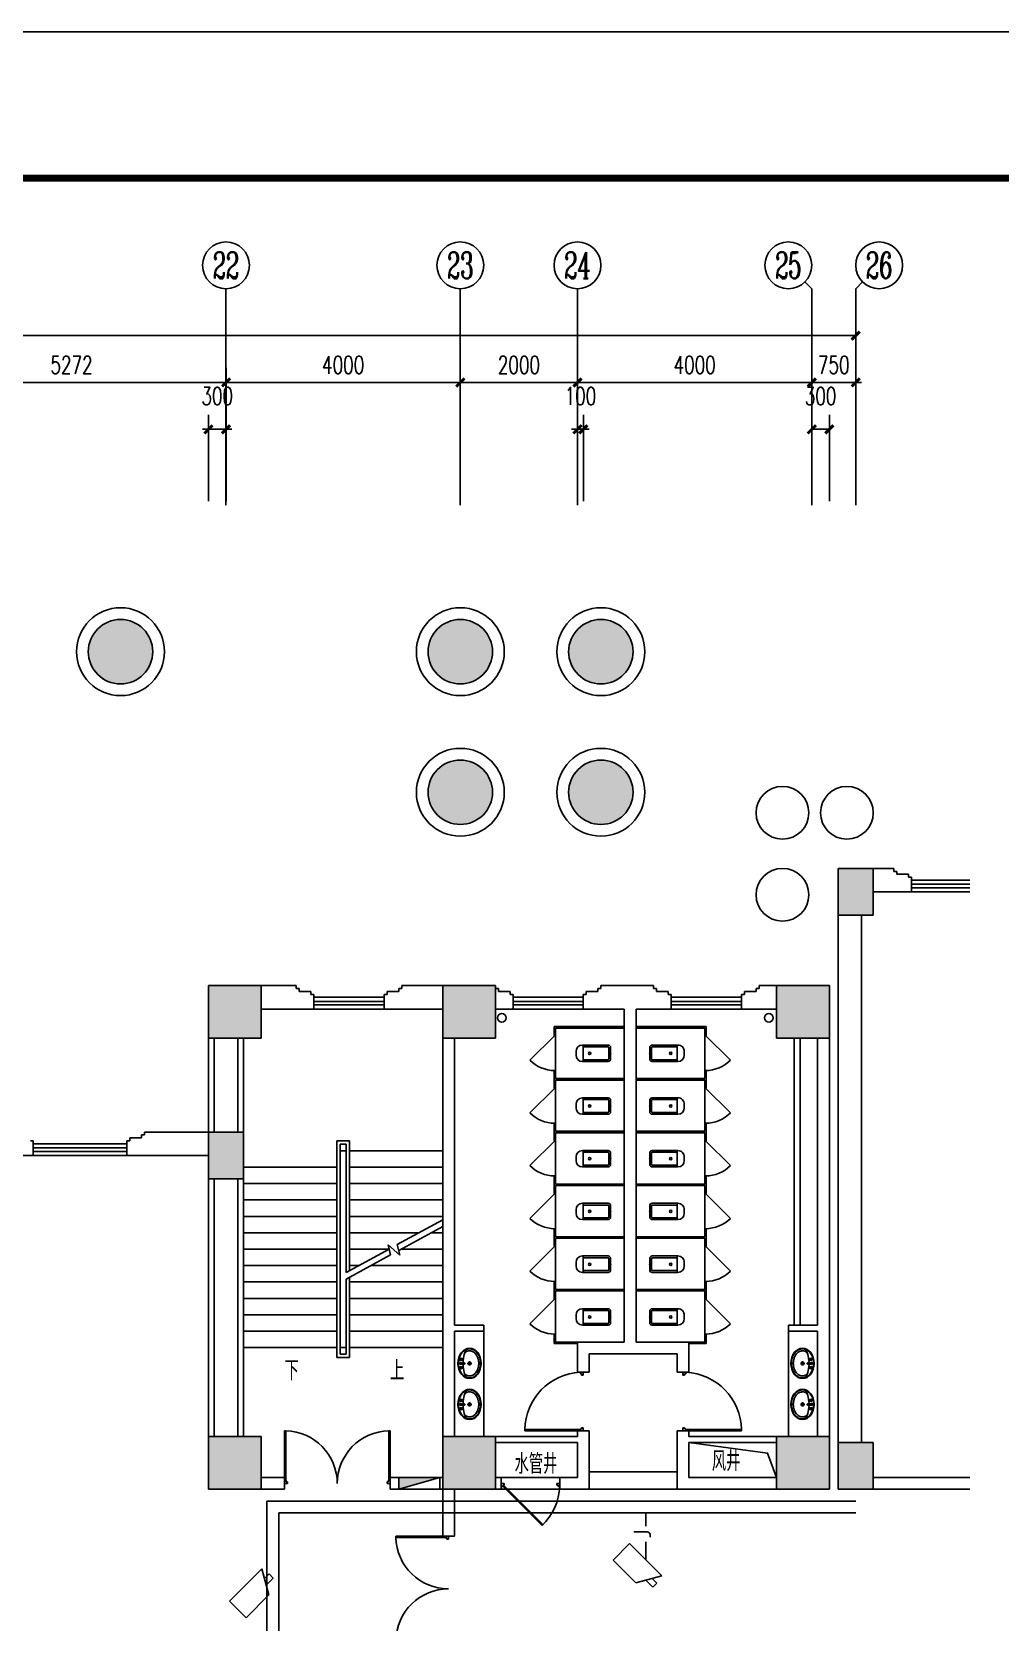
# Model space of a CAD drawing. Extents: x 190999 to 834799, y -200814 to 215286.
# Drawn here: x 714334 to 730865, y 9835 to 36986 of the extents above; entities that cross this region are included whole.
import ezdxf
from ezdxf.enums import TextEntityAlignment as Align

# ---------------------------------------------------------------- set-up
doc = ezdxf.new("R2010")
doc.units = 0
doc.header["$LTSCALE"] = 1000
doc.header["$MEASUREMENT"] = 0
for name, color, linetype in [('00-EQUIP', 3, 'Continuous'), ('00-SIG_TEXT', 7, 'Continuous'), ('00-WIRE-4', 6, 'Continuous'), ('A-卫生间', 250, 'Continuous'), ('A-墙线', 2, 'Continuous'), ('A-外包装修', 250, 'Continuous'), ('A-外窗', 145, 'Continuous'), ('A-门', 167, 'Continuous'), ('AXIS', 3, 'Continuous'), ('AXIS_TEXT', 7, 'Continuous'), ('COLUMN', 2, 'Continuous'), ('DIM_SYMB', 3, 'Continuous'), ('EQUIP_消火栓', 6, 'Continuous'), ('PUB_HATCH', 250, 'Continuous'), ('PUB_TEXT', 7, 'Continuous'), ('STAIR', 5, 'Continuous'), ('图框', 189, 'Continuous'), ('房间名称', 7, 'Continuous'), ('桥架', 1, 'Continuous'), ('洞口线', 177, 'Continuous'), ('雨水管', 3, 'Continuous')]:
    doc.layers.add(name, color=color, linetype=linetype)
doc.styles.add('-GBCBIGGBENOR', font='GBENOR.shx', dxfattribs={"bigfont": 'GBCBIG.shx'})
doc.styles.add('_TCH_AXIS', font='COMPLEX', dxfattribs={"bigfont": 'GBCBIG'})
doc.styles.add('_TCH_DIM', font='SIMPLEX', dxfattribs={"bigfont": 'GBCBIG'})
doc.styles.add('COMPLEX', font='COMPLEX')
doc.styles.add('DIM_FONT', font='SIMPLEX', dxfattribs={"width": 0.7, "bigfont": 'GBCBIG'})
doc.styles.get("Standard").update_dxf_attribs({"font": 'simhei.ttf'})
doc.dimstyles.new('DIMN', dxfattribs={"dimtxt": 300, "dimasz": 100, "dimexe": 250, "dimexo": 300, "dimgap": 150, "dimtad": 1, "dimdec": 0, "dimzin": 0, "dimdsep": 46, "dimtxsty": 'DIM_FONT', "dimblk": 'ARCHTICK', "dimcen": 0.09, "dimclrt": 7, "dimazin": 2, "dimtfac": 1, "dimtdec": 0, "dimtix": 1, "dimtmove": 2, "dimatfit": 3, "dimfxl": 0, "dimtolj": 1, "dimtzin": 0, "dimarcsym": 0})

# ---------------------------------------------------------------- blocks, each defined once
blk = doc.blocks.new('TJAD_TK_A0')
at = {"layer": '图框'}
blk.add_line((973, -441.7), (973, 399.3), dxfattribs=at)
at = {"layer": '图框', "const_width": 1.2}
blk.add_lwpolyline([(2152, -431.7), (2152, 389.3), (998, 389.3), (998, -431.7)], close=True, dxfattribs=at)
blk = doc.blocks.new('m1800')
at = {"layer": 'A-墙线'}
for p, q in [((-900, -100), (-900, 100)), ((900, -100), (900, 100))]:
    blk.add_line(p, q, dxfattribs=at)
at = {"layer": 'A-门'}
for p, q in [((-900, 900), (-900, 0)), ((-900, 900), (-880, 900)), ((-880, 900), (-880, 50)), ((880, 900), (880, 50)), ((900, 900), (880, 900)), ((900, 900), (900, 0)), ((-900, 50), (-870, 50)), ((-900, 0), (-850, 0)), ((-870, 50), (-870, 30)), ((-870, 30), (-850, 30)), ((-850, 30), (-850, 0)), ((850, 30), (850, 0)), ((870, 30), (850, 30)), ((900, 0), (850, 0)), ((870, 50), (870, 30)), ((900, 50), (870, 50))]:
    blk.add_line(p, q, dxfattribs=at)
for centre, start, end in [((-900, 0), 0, 88.7267), ((900, 0), 91.2733, 180)]:
    blk.add_arc(centre, 900, start, end, dxfattribs=at)
blk = doc.blocks.new('m1000')
at = {"layer": 'A-墙线'}
for p, q in [((0, 0), (0, 200)), ((1000, 0), (1000, 200))]:
    blk.add_line(p, q, dxfattribs=at)
at = {"layer": 'A-门'}
for p, q in [((0, 1100), (0, 100)), ((0, 1100), (20, 1100)), ((20, 1100), (20, 150)), ((0, 150), (30, 150)), ((0, 100), (50, 100)), ((30, 150), (30, 130)), ((30, 130), (50, 130)), ((50, 130), (50, 100)), ((950, 130), (950, 100)), ((970, 130), (950, 130)), ((1000, 100), (950, 100)), ((970, 150), (970, 130)), ((1000, 150), (970, 150)), ((1000, 150), (1000, 100))]:
    blk.add_line(p, q, dxfattribs=at)
blk.add_arc((0, 100), 1000, 2.866, 88.854, dxfattribs=at)
blk = doc.blocks.new('手盆')
at = {"layer": 'A-卫生间'}
for p, q in [((113, 12), (46, 16)), ((160, 0), (235, 0)), ((198, -37), (198, 38)), ((113, -11), (46, -16))]:
    blk.add_line(p, q, dxfattribs=at)
for centre, major_axis, ratio, start_param, end_param in [((198, 0), (0, 259), 0.763797, 3.141593, 9.424778), ((194, 0), (0, 259), 0.413212, 0.351725, 1.519021), ((106, 0), (0, 13.9), 0.9, 3.760941, 5.663837), ((194, 0), (0, 259), 0.413212, 1.620217, 2.789865)]:
    blk.add_ellipse(centre, major_axis=major_axis, ratio=ratio, start_param=start_param, end_param=end_param, dxfattribs=at)
for centre, major_axis in [((46, 0), (0, 15.8)), ((56, 71), (0, 20.6)), ((56, 71), (0, 15.6)), ((198, 0), (0, 23.4)), ((56, -71), (0, 20.6)), ((56, -71), (0, 15.6))]:
    blk.add_ellipse(centre, major_axis=major_axis, ratio=0.9, dxfattribs=at)
for points, knots in [([(198, -249), (204, -249), (211, -249), (228, -246), (239, -243), (260, -236), (270, -231), (290, -218), (299, -211), (317, -194), (325, -185), (340, -164), (347, -153), (360, -129), (365, -116), (374, -90), (378, -76), (383, -48), (385, -34), (387, -5), (387, 9), (385, 38), (383, 52), (377, 80), (373, 94), (364, 120), (358, 133), (345, 156), (338, 167), (323, 187), (314, 197), (296, 213), (287, 220), (267, 232), (257, 237), (236, 244), (225, 247), (204, 249), (193, 249), (171, 247), (161, 245), (140, 237), (129, 232), (110, 221), (100, 213), (82, 197), (74, 188), (58, 168), (51, 157), (38, 133), (32, 121), (23, 95), (19, 81), (13, 53), (11, 39), (9, 10), (9, -4), (10, -33), (12, -47), (18, -75), (21, -89), (30, -115), (36, -128), (48, -152), (55, -163), (70, -184), (78, -193), (96, -210), (105, -218), (125, -230), (135, -235), (156, -243), (167, -246), (184, -249), (191, -249), (198, -249)], [0, 0, 0, 0, 0.105369, 0.105369, 0.278747, 0.278747, 0.452125, 0.452125, 0.625504, 0.625504, 0.798882, 0.798882, 0.97226, 0.97226, 1.145639, 1.145639, 1.319017, 1.319017, 1.492395, 1.492395, 1.665774, 1.665774, 1.839152, 1.839152, 2.01253, 2.01253, 2.185909, 2.185909, 2.359287, 2.359287, 2.532665, 2.532665, 2.706044, 2.706044, 2.879422, 2.879422, 3.0528, 3.0528, 3.226179, 3.226179, 3.399557, 3.399557, 3.572935, 3.572935, 3.746313, 3.746313, 3.919692, 3.919692, 4.09307, 4.09307, 4.266448, 4.266448, 4.439827, 4.439827, 4.613205, 4.613205, 4.786583, 4.786583, 4.959962, 4.959962, 5.13334, 5.13334, 5.306718, 5.306718, 5.480097, 5.480097, 5.653475, 5.653475, 5.826853, 5.826853, 6.000232, 6.000232, 6.17361, 6.17361, 6.283185, 6.283185, 6.283185, 6.283185]), ([(119, -185), (121, -187), (123, -188), (130, -193), (135, -196), (146, -202), (152, -205), (163, -209), (169, -210), (180, -213), (186, -214), (194, -214), (196, -214), (198, -214), (204, -214), (209, -214), (222, -212), (229, -210), (241, -206), (245, -204), (254, -200), (259, -197), (269, -191), (275, -187), (286, -178), (291, -173), (300, -162), (304, -158), (314, -145), (319, -137), (327, -123), (329, -118), (334, -107), (336, -101), (341, -89), (343, -83), (346, -71), (348, -64), (351, -49), (352, -40), (354, -22), (355, -13), (355, 5), (355, 14), (354, 32), (352, 41), (349, 58), (348, 66), (343, 81), (341, 89), (335, 104), (332, 111), (326, 125), (322, 132), (314, 144), (310, 150), (301, 162), (296, 167), (287, 177), (281, 181), (272, 189), (267, 192), (256, 199), (250, 202), (238, 207), (233, 209), (223, 211), (217, 212), (205, 214), (198, 214), (186, 213), (181, 213), (171, 211), (166, 210), (151, 205), (141, 200), (128, 191), (123, 188), (119, 185)], [5.740897, 5.740897, 5.740897, 5.740897, 5.780874, 5.780874, 5.896829, 5.896829, 6.012784, 6.012784, 6.128739, 6.128739, 6.240697, 6.240697, 6.283185, 6.283185, 6.283185, 6.399826, 6.399826, 6.5409, 6.5409, 6.634, 6.634, 6.7271, 6.7271, 6.852188, 6.852188, 6.977276, 6.977276, 7.077377, 7.077377, 7.229977, 7.229977, 7.317389, 7.317389, 7.404801, 7.404801, 7.497094, 7.497094, 7.589386, 7.589386, 7.712334, 7.712334, 7.835281, 7.835281, 7.958228, 7.958228, 8.081175, 8.081175, 8.194983, 8.194983, 8.30879, 8.30879, 8.422598, 8.422598, 8.537599, 8.537599, 8.6526, 8.6526, 8.767602, 8.767602, 8.884432, 8.884432, 8.982435, 8.982435, 9.119467, 9.119467, 9.224191, 9.224191, 9.328914, 9.328914, 9.470087, 9.470087, 9.571187, 9.571187, 9.672288, 9.672288, 9.874489, 9.874489, 9.967059, 9.967059, 9.967059, 9.967059])]:
    blk.add_open_spline(points, degree=3, knots=knots, dxfattribs=at)
blk.add_point((46, 0), dxfattribs=at)
blk = doc.blocks.new('$TwtSys$00000434')
for p, q in [((-0.5, 0.5), (-0.5, -0.5)), ((-0.5, -0.5), (0.5, 0.5)), ((0.5, 0.5), (-0.5, 0.5)), ((0.5, -0.5), (0.5, 0.5)), ((-0.5, -0.5), (0.5, -0.5))]:
    blk.add_line(p, q)
blk.add_solid([(0.5, -0.5), (0.5, 0.5), (-0.5, -0.5)])
blk = doc.blocks.new('bfm01')
at = {"layer": 'A-墙线'}
for p, q in [((-200, 0), (0, 0)), ((-200, -1000), (0, -1000))]:
    blk.add_line(p, q, dxfattribs=at)
at = {"layer": 'A-门'}
for p, q in [((-200, -1000), (-200, 0)), ((-100, 0), (-100, -50)), ((-70, -50), (-100, -50)), ((-50, -30), (-70, -30)), ((-70, -30), (-70, -50)), ((-64, -44), (-50, -30)), ((-64, -44), (603, -711)), ((-50, 0), (-50, -30)), ((-50, -30), (617, -697)), ((0, 0), (0, -1000)), ((-70, -950), (-100, -950)), ((-100, -1000), (-100, -950)), ((-50, -1000), (-100, -1000)), ((-70, -970), (-70, -950)), ((-50, -970), (-70, -970)), ((-50, -1000), (-50, -970))]:
    blk.add_line(p, q, dxfattribs=at)
blk.add_arc((-100, 0), 1000, 272.866, 315.8103, dxfattribs=at)
blk = doc.blocks.new('_ArchTick')
at = {"const_width": 0.5}
blk.add_lwpolyline([(-0.7, -0.7), (0.7, 0.7)], dxfattribs=at)
blk = doc.blocks.new('*D619')
at = {"layer": 'AXIS', "color": 0, "lineweight": -2}
for p, q in [((717349, 28975), (717349, 30450)), ((717649, 28975), (717649, 30450)), ((717349, 30200), (717249, 30200)), ((717349, 30200), (717649, 30200)), ((717649, 30200), (717749, 30200))]:
    blk.add_line(p, q, dxfattribs=at)
at = {"layer": 'Defpoints', "color": 0}
for p in [(717649, 30200), (717349, 28675), (717649, 28675)]:
    blk.add_point(p, dxfattribs=at)
at = {"layer": 'AXIS', "color": 0, "lineweight": -2, "xscale": 100, "yscale": 100, "zscale": 100}
blk.add_blockref('_ArchTick', (717349, 30200), dxfattribs=at)
at = {"layer": 'AXIS', "color": 0, "lineweight": -2, "xscale": 100, "yscale": 100, "zscale": 100, "rotation": 180}
blk.add_blockref('_ArchTick', (717649, 30200), dxfattribs=at)
at = {"layer": 'AXIS', "color": 7, "insert": (717499, 30768), "char_height": 300, "attachment_point": 5, "style": 'DIM_FONT'}
blk.add_mtext('\\A1;300', dxfattribs=at)
blk = doc.blocks.new('*D620')
at = {"layer": 'AXIS', "color": 0, "lineweight": -2}
for p, q in [((723649, 28975), (723649, 30450)), ((723749, 28975), (723749, 30450)), ((723649, 30200), (723549, 30200)), ((723649, 30200), (723749, 30200)), ((723749, 30200), (723849, 30200))]:
    blk.add_line(p, q, dxfattribs=at)
at = {"layer": 'Defpoints', "color": 0}
for p in [(723749, 30200), (723649, 28675), (723749, 28675)]:
    blk.add_point(p, dxfattribs=at)
at = {"layer": 'AXIS', "color": 0, "lineweight": -2, "xscale": 100, "yscale": 100, "zscale": 100}
blk.add_blockref('_ArchTick', (723649, 30200), dxfattribs=at)
at = {"layer": 'AXIS', "color": 0, "lineweight": -2, "xscale": 100, "yscale": 100, "zscale": 100, "rotation": 180}
blk.add_blockref('_ArchTick', (723749, 30200), dxfattribs=at)
at = {"layer": 'AXIS', "color": 7, "insert": (723699, 30768), "char_height": 300, "attachment_point": 5, "style": 'DIM_FONT'}
blk.add_mtext('\\A1;100', dxfattribs=at)
blk = doc.blocks.new('*D621')
at = {"layer": 'AXIS', "color": 0, "lineweight": -2}
for p, q in [((727649, 28975), (727649, 30450)), ((727949, 28975), (727949, 30450)), ((727649, 30200), (727949, 30200))]:
    blk.add_line(p, q, dxfattribs=at)
at = {"layer": 'Defpoints', "color": 0}
for p in [(727949, 30200), (727649, 28675), (727949, 28675)]:
    blk.add_point(p, dxfattribs=at)
at = {"layer": 'AXIS', "color": 0, "lineweight": -2, "xscale": 100, "yscale": 100, "zscale": 100, "rotation": 180}
blk.add_blockref('_ArchTick', (727649, 30200), dxfattribs=at)
at = {"layer": 'AXIS', "color": 0, "lineweight": -2, "xscale": 100, "yscale": 100, "zscale": 100}
blk.add_blockref('_ArchTick', (727949, 30200), dxfattribs=at)
at = {"layer": 'AXIS', "color": 7, "insert": (727799, 30768), "char_height": 300, "attachment_point": 5, "style": 'DIM_FONT'}
blk.add_mtext('\\A1;300', dxfattribs=at)
blk = doc.blocks.new('*D630')
at = {"layer": 'AXIS', "color": 0, "lineweight": -2}
for p, q in [((712376, 29775), (712376, 31250)), ((717649, 29775), (717649, 31250)), ((712376, 31000), (717649, 31000))]:
    blk.add_line(p, q, dxfattribs=at)
at = {"layer": 'Defpoints', "color": 0}
for p in [(717649, 31000), (712376, 29475), (717649, 29475)]:
    blk.add_point(p, dxfattribs=at)
at = {"layer": 'AXIS', "color": 0, "lineweight": -2, "xscale": 100, "yscale": 100, "zscale": 100, "rotation": 180}
blk.add_blockref('_ArchTick', (712376, 31000), dxfattribs=at)
at = {"layer": 'AXIS', "color": 0, "lineweight": -2, "xscale": 100, "yscale": 100, "zscale": 100}
blk.add_blockref('_ArchTick', (717649, 31000), dxfattribs=at)
at = {"layer": 'AXIS', "color": 7, "insert": (715012, 31300), "char_height": 300, "attachment_point": 5, "style": 'DIM_FONT'}
blk.add_mtext('\\A1;5272', dxfattribs=at)
blk = doc.blocks.new('*D631')
at = {"layer": 'AXIS', "color": 0, "lineweight": -2}
for p, q in [((717649, 29775), (717649, 31250)), ((721649, 29775), (721649, 31250)), ((717649, 31000), (721649, 31000))]:
    blk.add_line(p, q, dxfattribs=at)
at = {"layer": 'Defpoints', "color": 0}
for p in [(721649, 31000), (717649, 29475), (721649, 29475)]:
    blk.add_point(p, dxfattribs=at)
at = {"layer": 'AXIS', "color": 0, "lineweight": -2, "xscale": 100, "yscale": 100, "zscale": 100, "rotation": 180}
blk.add_blockref('_ArchTick', (717649, 31000), dxfattribs=at)
at = {"layer": 'AXIS', "color": 0, "lineweight": -2, "xscale": 100, "yscale": 100, "zscale": 100}
blk.add_blockref('_ArchTick', (721649, 31000), dxfattribs=at)
at = {"layer": 'AXIS', "color": 7, "insert": (719649, 31300), "char_height": 300, "attachment_point": 5, "style": 'DIM_FONT'}
blk.add_mtext('\\A1;4000', dxfattribs=at)
blk = doc.blocks.new('*D632')
at = {"layer": 'AXIS', "color": 0, "lineweight": -2}
for p, q in [((721649, 29775), (721649, 31250)), ((723649, 29775), (723649, 31250)), ((721649, 31000), (723649, 31000))]:
    blk.add_line(p, q, dxfattribs=at)
at = {"layer": 'Defpoints', "color": 0}
for p in [(723649, 31000), (721649, 29475), (723649, 29475)]:
    blk.add_point(p, dxfattribs=at)
at = {"layer": 'AXIS', "color": 0, "lineweight": -2, "xscale": 100, "yscale": 100, "zscale": 100, "rotation": 180}
blk.add_blockref('_ArchTick', (721649, 31000), dxfattribs=at)
at = {"layer": 'AXIS', "color": 0, "lineweight": -2, "xscale": 100, "yscale": 100, "zscale": 100}
blk.add_blockref('_ArchTick', (723649, 31000), dxfattribs=at)
at = {"layer": 'AXIS', "color": 7, "insert": (722649, 31300), "char_height": 300, "attachment_point": 5, "style": 'DIM_FONT'}
blk.add_mtext('\\A1;2000', dxfattribs=at)
blk = doc.blocks.new('*D633')
at = {"layer": 'AXIS', "color": 0, "lineweight": -2}
for p, q in [((723649, 29775), (723649, 31250)), ((727649, 29775), (727649, 31250)), ((723649, 31000), (727649, 31000))]:
    blk.add_line(p, q, dxfattribs=at)
at = {"layer": 'Defpoints', "color": 0}
for p in [(727649, 31000), (723649, 29475), (727649, 29475)]:
    blk.add_point(p, dxfattribs=at)
at = {"layer": 'AXIS', "color": 0, "lineweight": -2, "xscale": 100, "yscale": 100, "zscale": 100, "rotation": 180}
blk.add_blockref('_ArchTick', (723649, 31000), dxfattribs=at)
at = {"layer": 'AXIS', "color": 0, "lineweight": -2, "xscale": 100, "yscale": 100, "zscale": 100}
blk.add_blockref('_ArchTick', (727649, 31000), dxfattribs=at)
at = {"layer": 'AXIS', "color": 7, "insert": (725649, 31300), "char_height": 300, "attachment_point": 5, "style": 'DIM_FONT'}
blk.add_mtext('\\A1;4000', dxfattribs=at)
blk = doc.blocks.new('*D634')
at = {"layer": 'AXIS', "color": 0, "lineweight": -2}
for p, q in [((727649, 29775), (727649, 31250)), ((728399, 29775), (728399, 31250)), ((727649, 31000), (727549, 31000)), ((727649, 31000), (728399, 31000)), ((728399, 31000), (728499, 31000))]:
    blk.add_line(p, q, dxfattribs=at)
at = {"layer": 'Defpoints', "color": 0}
for p in [(728399, 31000), (727649, 29475), (728399, 29475)]:
    blk.add_point(p, dxfattribs=at)
at = {"layer": 'AXIS', "color": 0, "lineweight": -2, "xscale": 100, "yscale": 100, "zscale": 100}
blk.add_blockref('_ArchTick', (727649, 31000), dxfattribs=at)
at = {"layer": 'AXIS', "color": 0, "lineweight": -2, "xscale": 100, "yscale": 100, "zscale": 100, "rotation": 180}
blk.add_blockref('_ArchTick', (728399, 31000), dxfattribs=at)
at = {"layer": 'AXIS', "color": 7, "insert": (728024, 31300), "char_height": 300, "attachment_point": 5, "style": 'DIM_FONT'}
blk.add_mtext('\\A1;750', dxfattribs=at)
blk = doc.blocks.new('*D635')
at = {"layer": 'AXIS', "color": 0, "lineweight": -2}
for p, q in [((688899, 29775), (688899, 32050)), ((728399, 29775), (728399, 32050)), ((688899, 31800), (728399, 31800))]:
    blk.add_line(p, q, dxfattribs=at)
at = {"layer": 'Defpoints', "color": 0}
for p in [(728399, 31800), (688899, 29475), (728399, 29475)]:
    blk.add_point(p, dxfattribs=at)
at = {"layer": 'AXIS', "color": 0, "lineweight": -2, "xscale": 100, "yscale": 100, "zscale": 100, "rotation": 180}
blk.add_blockref('_ArchTick', (688899, 31800), dxfattribs=at)
at = {"layer": 'AXIS', "color": 0, "lineweight": -2, "xscale": 100, "yscale": 100, "zscale": 100}
blk.add_blockref('_ArchTick', (728399, 31800), dxfattribs=at)
at = {"layer": 'AXIS', "color": 7, "insert": (708649, 32100), "char_height": 300, "attachment_point": 5, "style": 'DIM_FONT'}
blk.add_mtext('\\A1;39500', dxfattribs=at)
blk = doc.blocks.new('$lvtry$00000200')
for p, q in [((-140, -40, 0), (-140, -480, 0)), ((-110, -40, 0), (-110, -470, 0)), ((100, 0, 0), (-100, 0, 0)), ((100, -30, 0), (-100, -30, 0)), ((110, -470, 0), (110, -40, 0)), ((140, -480, 0), (140, -40, 0)), ((140, -470, 0), (-140, -470, 0)), ((-30, -590, 0), (30, -590, 0))]:
    blk.add_line(p, q)
blk.add_circle((0, -359, 0), 20)
for centre, radius, start, end in [((-100, -40, 0), 40, 90, 180), ((-100, -40, 0), 10, 90, 180), ((100, -40, 0), 40, 0, 90), ((100, -40, 0), 10, 0, 90), ((-30, -480, 0), 110, 180, 270), ((30, -480, 0), 110, 270, 0)]:
    blk.add_arc(centre, radius, start, end)
blk.add_point((0, 0))
blk = doc.blocks.new('$DorLib2D$00000114')
at = {"color": 0}
blk.add_line((0.5, 0), (-0.207, 0.707), dxfattribs=at)
blk.add_arc((0.5, 0), 1, 135, 180, dxfattribs=at)
blk = doc.blocks.new('_AXISO')
blk.add_circle((0, 0), 0.5)
at = {"layer": 'AXIS_TEXT', "style": 'COMPLEX', "width": 1.041667}
blk.add_attdef('A', text='', height=0.56, dxfattribs=at).set_placement((-0.25, -0.28), (0.25, -0.28), align=Align.FIT)
blk = doc.blocks.new('_LINKPT1')
at = {"color": 0}
blk.add_line((0, 0), (0, 0), dxfattribs=at)
blk = doc.blocks.new('_I71UQN')
for p, q in [((-0.837, 0.1), (-0.609, 0.1)), ((-0.837, -0.1), (-0.837, 0.1)), ((-0.78, 0.4), (-0.323, -0.4)), ((0.78, 0.4), (-0.78, 0.4)), ((0.78, 0.4), (0.78, -0.4)), ((-0.837, -0.1), (-0.494, -0.1)), ((0.78, -0.4), (-0.323, -0.4))]:
    blk.add_line(p, q)
at = {"xscale": 0.002, "yscale": 0.002, "zscale": 0.002}
for p in [(0, 0.4), (0.78, 0), (0, -0.4)]:
    blk.add_blockref('_LINKPT1', p, dxfattribs=at)
at = {"flags": 9}
blk.add_attdef('A', (0, 0), '', height=0.00002, dxfattribs=at)

msp = doc.modelspace()

# ---------------------------------------------------------------- hatches: boundary and pattern name
at = {"layer": 'PUB_HATCH'}
for points in [[(716398.5, 26403.7, 1), (715298.5, 26403.7, 1)], [(722198.5, 26403.7, 1), (721098.5, 26403.7, 1)], [(724598.5, 26403.7, 1), (723498.5, 26403.7, 1)], [(721098.5, 24003.7, 1), (722198.5, 24003.7, 1)], [(724598.5, 24003.7, 1), (723498.5, 24003.7, 1)], [(728098.5, 21903.7), (728698.5, 21903.7), (728698.5, 22703.7), (728098.5, 22703.7)], [(717348.5, 19803.7), (718248.5, 19803.7), (718248.5, 20703.7), (717348.5, 20703.7)], [(721348.5, 19803.7), (722248.5, 19803.7), (722248.5, 20703.7), (721348.5, 20703.7)], [(727048.5, 19803.7), (727948.5, 19803.7), (727948.5, 20703.7), (727048.5, 20703.7)], [(717348.5, 17403.7), (717948.5, 17403.7), (717948.5, 18203.7), (717348.5, 18203.7)], [(717348.5, 12103.7), (718248.5, 12103.7), (718248.5, 13003.7), (717348.5, 13003.7)], [(721348.5, 12103.7), (722248.5, 12103.7), (722248.5, 13003.7), (721348.5, 13003.7)], [(727048.5, 12103.7), (727948.5, 12103.7), (727948.5, 13003.7), (727048.5, 13003.7)], [(728098.5, 12103.7), (728698.5, 12103.7), (728698.5, 12903.7), (728098.5, 12903.7)]]:
    msp.add_hatch(color=256, dxfattribs=at).paths.add_polyline_path(points)

# ---------------------------------------------------------------- linework, layer by layer
at = {"layer": '00-WIRE-4'}
for p, q in [((724815.1, 11473.6), (724815.1, 11703.7)), ((724815.1, 10903.7), (724815.1, 11208.3))]:
    msp.add_line(p, q, dxfattribs=at)
at = {"layer": 'A-卫生间'}
for p, q in [((724448.5, 20003.7), (723248.5, 20003.7)), ((723248.5, 20003.7), (723248.5, 19853.7)), ((723248.5, 19853.7), (723273.5, 19853.7)), ((724448.5, 19978.7), (723273.5, 19978.7)), ((723273.5, 19853.7), (723273.5, 19978.7)), ((724448.5, 19978.7), (724448.5, 20003.7)), ((724648.5, 20003.7), (725848.5, 20003.7)), ((724648.5, 20003.7), (724648.5, 19978.7)), ((724648.5, 19978.7), (725823.5, 19978.7)), ((725823.5, 19978.7), (725823.5, 19853.7)), ((725823.5, 19853.7), (725848.5, 19853.7)), ((725848.5, 19853.7), (725848.5, 20003.7)), ((727348.5, 14903.7), (727348.5, 19803.7)), ((727448.5, 14903.7), (727448.5, 19803.7)), ((723273.5, 19253.7), (723248.5, 19253.7)), ((723248.5, 19253.7), (723248.5, 19116.2)), ((723248.5, 19116.2), (723248.5, 18953.7)), ((723273.5, 19116.2), (723273.5, 19253.7)), ((723273.5, 19116.2), (724448.5, 19116.2)), ((723273.5, 19091.2), (724448.5, 19091.2)), ((723273.5, 18953.7), (723273.5, 19091.2)), ((724448.5, 19116.2), (724448.5, 19091.2)), ((725823.5, 19116.2), (724648.5, 19116.2)), ((724648.5, 19091.2), (724648.5, 19116.2)), ((725823.5, 19091.2), (724648.5, 19091.2)), ((725848.5, 19253.7), (725823.5, 19253.7)), ((725823.5, 19253.7), (725823.5, 19116.2)), ((725823.5, 19091.2), (725823.5, 18953.7)), ((725848.5, 19116.2), (725848.5, 19253.7)), ((725848.5, 18953.7), (725848.5, 19116.2)), ((723248.5, 18953.7), (723273.5, 18953.7)), ((725823.5, 18953.7), (725848.5, 18953.7)), ((723273.5, 18353.7), (723248.5, 18353.7)), ((723248.5, 18353.7), (723248.5, 18216.2)), ((723248.5, 18216.2), (723248.5, 18053.7)), ((723273.5, 18216.2), (723273.5, 18353.7)), ((723273.5, 18216.2), (724448.5, 18216.2)), ((723273.5, 18191.2), (724448.5, 18191.2)), ((723273.5, 18053.7), (723273.5, 18191.2)), ((724448.5, 18216.2), (724448.5, 18191.2)), ((725823.5, 18216.2), (724648.5, 18216.2)), ((724648.5, 18191.2), (724648.5, 18216.2)), ((725823.5, 18191.2), (724648.5, 18191.2)), ((725848.5, 18353.7), (725823.5, 18353.7)), ((725823.5, 18353.7), (725823.5, 18216.2)), ((725823.5, 18191.2), (725823.5, 18053.7)), ((725848.5, 18216.2), (725848.5, 18353.7)), ((725848.5, 18053.7), (725848.5, 18216.2)), ((723248.5, 18053.7), (723273.5, 18053.7)), ((725823.5, 18053.7), (725848.5, 18053.7)), ((723273.5, 17453.7), (723248.5, 17453.7)), ((723248.5, 17453.7), (723248.5, 17316.2)), ((723273.5, 17316.2), (723273.5, 17453.7)), ((725848.5, 17453.7), (725823.5, 17453.7)), ((725823.5, 17453.7), (725823.5, 17316.2)), ((725848.5, 17316.2), (725848.5, 17453.7)), ((723248.5, 17316.2), (723248.5, 17153.7)), ((723248.5, 17153.7), (723273.5, 17153.7)), ((723273.5, 17316.2), (724448.5, 17316.2)), ((723273.5, 17291.2), (724448.5, 17291.2)), ((723273.5, 17153.7), (723273.5, 17291.2)), ((724448.5, 17316.2), (724448.5, 17291.2)), ((725823.5, 17316.2), (724648.5, 17316.2)), ((724648.5, 17291.2), (724648.5, 17316.2)), ((725823.5, 17291.2), (724648.5, 17291.2)), ((725823.5, 17291.2), (725823.5, 17153.7)), ((725823.5, 17153.7), (725848.5, 17153.7)), ((725848.5, 17153.7), (725848.5, 17316.2)), ((723273.5, 16553.7), (723248.5, 16553.7)), ((723248.5, 16553.7), (723248.5, 16416.2)), ((723248.5, 16416.2), (723248.5, 16253.7)), ((723273.5, 16416.2), (723273.5, 16553.7)), ((723273.5, 16416.2), (724448.5, 16416.2)), ((723273.5, 16391.2), (724448.5, 16391.2)), ((723273.5, 16253.7), (723273.5, 16391.2)), ((724448.5, 16416.2), (724448.5, 16391.2)), ((725823.5, 16416.2), (724648.5, 16416.2)), ((724648.5, 16391.2), (724648.5, 16416.2)), ((725823.5, 16391.2), (724648.5, 16391.2)), ((725848.5, 16553.7), (725823.5, 16553.7)), ((725823.5, 16553.7), (725823.5, 16416.2)), ((725823.5, 16391.2), (725823.5, 16253.7)), ((725848.5, 16416.2), (725848.5, 16553.7)), ((725848.5, 16253.7), (725848.5, 16416.2)), ((723248.5, 16253.7), (723273.5, 16253.7)), ((725823.5, 16253.7), (725848.5, 16253.7)), ((723273.5, 15653.7), (723248.5, 15653.7)), ((723248.5, 15653.7), (723248.5, 15516.2)), ((723248.5, 15516.2), (723248.5, 15353.7)), ((723273.5, 15516.2), (723273.5, 15653.7)), ((723273.5, 15516.2), (724448.5, 15516.2)), ((723273.5, 15491.2), (724448.5, 15491.2)), ((723273.5, 15353.7), (723273.5, 15491.2)), ((724448.5, 15516.2), (724448.5, 15491.2)), ((725823.5, 15516.2), (724648.5, 15516.2)), ((724648.5, 15491.2), (724648.5, 15516.2)), ((725823.5, 15491.2), (724648.5, 15491.2)), ((725848.5, 15653.7), (725823.5, 15653.7)), ((725823.5, 15653.7), (725823.5, 15516.2)), ((725823.5, 15491.2), (725823.5, 15353.7)), ((725848.5, 15516.2), (725848.5, 15653.7)), ((725848.5, 15353.7), (725848.5, 15516.2)), ((723248.5, 15353.7), (723273.5, 15353.7)), ((725823.5, 15353.7), (725848.5, 15353.7)), ((722048.5, 13003.7), (722048.5, 14803.7)), ((723273.5, 14753.7), (723248.5, 14753.7)), ((723248.5, 14753.7), (723248.5, 14591.2)), ((723273.5, 14616.2), (723273.5, 14753.7)), ((725848.5, 14753.7), (725823.5, 14753.7)), ((725823.5, 14753.7), (725823.5, 14616.2)), ((725848.5, 14591.2), (725848.5, 14753.7)), ((727248.5, 13003.7), (727248.5, 14803.7)), ((723248.5, 14591.2), (723648.5, 14591.2)), ((723273.5, 14616.2), (723648.5, 14616.2)), ((723648.5, 14616.2), (723648.5, 14591.2)), ((725823.5, 14616.2), (725548.5, 14616.2)), ((725548.5, 14591.2), (725548.5, 14616.2)), ((725848.5, 14591.2), (725548.5, 14591.2)), ((723848.5, 12403.7), (725348.5, 12403.7)), ((723848.5, 12103.7), (725348.5, 12103.7))]:
    msp.add_line(p, q, dxfattribs=at)
at = {"layer": 'A-墙线'}
for p, q in [((729048.5, 22703.7), (728698.5, 22703.7)), ((729048.5, 22703.7), (729048.5, 22653.7)), ((729048.5, 22653.7), (729098.5, 22653.7)), ((729098.5, 22653.7), (729098.5, 22603.7)), ((729098.5, 22603.7), (729298.5, 22603.7)), ((729298.5, 22603.7), (729298.5, 22553.7)), ((729298.5, 22553.7), (729348.5, 22553.7)), ((729348.5, 22553.7), (729348.5, 22303.7)), ((729348.5, 22303.7), (728698.5, 22303.7)), ((728098.5, 12903.7), (728098.5, 21903.7)), ((728498.5, 12903.7), (728498.5, 21903.7)), ((718848.5, 20703.7), (718248.5, 20703.7)), ((718848.5, 20703.7), (718848.5, 20653.7)), ((718848.5, 20653.7), (718898.5, 20653.7)), ((718898.5, 20653.7), (718898.5, 20603.7)), ((720598.5, 20653.7), (720598.5, 20603.7)), ((720648.5, 20653.7), (720598.5, 20653.7)), ((720648.5, 20703.7), (720648.5, 20653.7)), ((720648.5, 20703.7), (721348.5, 20703.7)), ((722248.5, 20653.7), (722298.5, 20653.7)), ((722298.5, 20653.7), (722298.5, 20603.7)), ((723998.5, 20653.7), (723998.5, 20603.7)), ((724048.5, 20653.7), (723998.5, 20653.7)), ((724948.5, 20703.7), (724048.5, 20703.7)), ((724048.5, 20703.7), (724048.5, 20653.7)), ((724948.5, 20703.7), (724948.5, 20653.7)), ((724948.5, 20653.7), (724998.5, 20653.7)), ((724998.5, 20653.7), (724998.5, 20603.7)), ((726698.5, 20653.7), (726698.5, 20603.7)), ((726748.5, 20653.7), (726698.5, 20653.7)), ((727048.5, 20703.7), (726748.5, 20703.7)), ((726748.5, 20703.7), (726748.5, 20653.7)), ((718898.5, 20603.7), (719098.5, 20603.7)), ((719098.5, 20603.7), (719098.5, 20553.7)), ((719098.5, 20553.7), (719148.5, 20553.7)), ((719148.5, 20553.7), (719148.5, 20303.7)), ((720398.5, 20553.7), (720348.5, 20553.7)), ((720348.5, 20553.7), (720348.5, 20303.7)), ((720398.5, 20603.7), (720398.5, 20553.7)), ((720598.5, 20603.7), (720398.5, 20603.7)), ((722298.5, 20603.7), (722498.5, 20603.7)), ((722498.5, 20603.7), (722498.5, 20553.7)), ((722498.5, 20553.7), (722548.5, 20553.7)), ((722548.5, 20553.7), (722548.5, 20303.7)), ((723798.5, 20553.7), (723748.5, 20553.7)), ((723748.5, 20553.7), (723748.5, 20303.7)), ((723798.5, 20603.7), (723798.5, 20553.7)), ((723998.5, 20603.7), (723798.5, 20603.7)), ((724998.5, 20603.7), (725198.5, 20603.7)), ((725198.5, 20603.7), (725198.5, 20553.7)), ((725198.5, 20553.7), (725248.5, 20553.7)), ((725248.5, 20553.7), (725248.5, 20303.7)), ((726498.5, 20553.7), (726448.5, 20553.7)), ((726448.5, 20553.7), (726448.5, 20303.7)), ((726498.5, 20603.7), (726498.5, 20553.7)), ((726698.5, 20603.7), (726498.5, 20603.7)), ((718248.5, 20303.7), (719148.5, 20303.7)), ((721348.5, 20303.7), (720348.5, 20303.7)), ((721348.5, 12903.7), (721348.5, 20103.7)), ((722548.5, 20303.7), (722248.5, 20303.7)), ((724448.5, 20303.7), (723748.5, 20303.7)), ((724448.5, 14616.2), (724448.5, 20303.7)), ((725248.5, 20303.7), (724648.5, 20303.7)), ((724648.5, 14616.2), (724648.5, 20303.7)), ((726448.5, 20303.7), (727048.5, 20303.7)), ((717348.5, 18203.7), (717348.5, 19803.7)), ((717448.5, 18203.7), (717448.5, 19803.7)), ((717848.5, 18203.7), (717848.5, 19803.7)), ((717948.5, 18203.7), (717948.5, 19803.7)), ((721548.5, 14903.7), (721548.5, 19803.7)), ((727748.5, 14903.7), (727748.5, 19803.7)), ((727948.5, 12903.7), (727948.5, 19803.7)), ((716258.8, 18203.7), (717348.5, 18203.7)), ((716258.8, 18203.7), (716258.8, 18153.7)), ((714308.8, 18053.7), (714358.8, 18053.7)), ((714358.8, 18053.7), (714358.8, 17803.7)), ((716008.8, 18053.7), (715958.8, 18053.7)), ((715958.8, 18053.7), (715958.8, 17803.7)), ((716008.8, 18103.7), (716008.8, 18053.7)), ((716208.8, 18103.7), (716008.8, 18103.7)), ((716208.8, 18153.7), (716208.8, 18103.7)), ((716258.8, 18153.7), (716208.8, 18153.7)), ((712826.5, 17803.7), (714358.8, 17803.7)), ((715958.8, 17803.7), (717348.5, 17803.7)), ((717348.5, 13003.7), (717348.5, 17403.7)), ((717448.5, 13003.7), (717448.5, 17403.7)), ((717848.5, 13003.7), (717848.5, 17403.7)), ((717948.5, 13003.7), (717948.5, 17403.7)), ((722048.5, 14903.7), (721548.5, 14903.7)), ((721548.5, 13003.7), (721548.5, 14803.7)), ((722048.5, 14803.7), (721548.5, 14803.7)), ((722048.5, 14903.7), (722048.5, 14803.7)), ((727248.5, 14903.7), (727748.5, 14903.7)), ((727248.5, 14903.7), (727248.5, 14803.7)), ((727248.5, 14803.7), (727748.5, 14803.7)), ((727748.5, 13003.7), (727748.5, 14803.7)), ((723648.5, 14616.2), (724448.5, 14616.2)), ((723648.5, 14103.7), (723648.5, 14616.2)), ((723848.5, 14103.7), (723848.5, 14416.2)), ((723848.5, 14416.2), (725348.5, 14416.2)), ((724648.5, 14616.2), (725548.5, 14616.2)), ((725348.5, 14103.7), (725348.5, 14416.2)), ((725548.5, 14103.7), (725548.5, 14616.2)), ((723648.5, 13003.7), (723648.5, 13103.7)), ((723848.5, 12103.7), (723848.5, 13103.7)), ((725348.5, 12103.7), (725348.5, 13103.7)), ((725548.5, 13003.7), (725548.5, 13103.7)), ((722248.5, 13003.7), (723648.5, 13003.7)), ((722248.5, 12903.7), (723648.5, 12903.7)), ((723648.5, 12303.7), (723648.5, 12903.7)), ((727048.5, 13003.7), (725548.5, 13003.7)), ((725548.5, 12303.7), (725548.5, 12903.7)), ((727048.5, 12903.7), (725548.5, 12903.7)), ((718648.5, 12303.7), (718248.5, 12303.7)), ((720448.5, 12303.7), (721348.5, 12303.7)), ((722248.5, 12303.7), (722348.5, 12303.7)), ((722348.5, 12103.7), (722348.5, 12303.7)), ((723648.5, 12303.7), (723348.5, 12303.7)), ((723348.5, 12103.7), (723348.5, 12303.7)), ((727048.5, 12303.7), (725548.5, 12303.7)), ((728698.5, 12303.7), (730348.5, 12303.7)), ((718648.5, 12103.7), (718248.5, 12103.7)), ((720448.5, 12103.7), (721348.5, 12103.7)), ((721348.5, 11303.7), (721348.5, 12103.7)), ((721548.5, 12103.7), (721548.5, 11303.7)), ((722248.5, 12103.7), (722348.5, 12103.7)), ((723848.5, 12103.7), (723348.5, 12103.7)), ((727148.5, 12103.7), (725348.5, 12103.7)), ((728698.5, 12103.7), (730348.5, 12103.7))]:
    msp.add_line(p, q, dxfattribs=at)
at = {"layer": 'A-外包装修'}
for centre, radius in [((715848.5, 26403.7), 750), ((721648.5, 26403.7), 750), ((724048.5, 26403.7), 750), ((721648.5, 24003.7), 750), ((724048.5, 24003.7), 750), ((727148.5, 23653.7), 450), ((728248.5, 23653.7), 450), ((727148.5, 22253.7), 450)]:
    msp.add_circle(centre, radius, dxfattribs=at)
at = {"layer": 'A-外窗'}
for p, q in [((729348.5, 22503.7), (730348.5, 22503.7)), ((729348.5, 22433.7), (730348.5, 22433.7)), ((729348.5, 22373.7), (730348.5, 22373.7)), ((729348.5, 22303.7), (730348.5, 22303.7)), ((719148.5, 20503.7), (720348.5, 20503.7)), ((719148.5, 20433.7), (720348.5, 20433.7)), ((719148.5, 20373.7), (720348.5, 20373.7)), ((722548.5, 20503.7), (723748.5, 20503.7)), ((722548.5, 20433.7), (723748.5, 20433.7)), ((722548.5, 20373.7), (723748.5, 20373.7)), ((726448.5, 20503.7), (725248.5, 20503.7)), ((726448.5, 20433.7), (725248.5, 20433.7)), ((726448.5, 20373.7), (725248.5, 20373.7)), ((719148.5, 20303.7), (720348.5, 20303.7)), ((722548.5, 20303.7), (723748.5, 20303.7)), ((726448.5, 20303.7), (725248.5, 20303.7)), ((714358.8, 18003.7), (715958.8, 18003.7)), ((714358.8, 17933.7), (715958.8, 17933.7)), ((714358.8, 17873.7), (715958.8, 17873.7)), ((714358.8, 17803.7), (715958.8, 17803.7))]:
    msp.add_line(p, q, dxfattribs=at)
at = {"layer": 'A-门'}
for p, q in [((723273.5, 19853.7), (723273.5, 19253.7)), ((725823.5, 19853.7), (725823.5, 19253.7)), ((723273.5, 18953.7), (723273.5, 18353.7)), ((725823.5, 18953.7), (725823.5, 18353.7)), ((723273.5, 18053.7), (723273.5, 17453.7)), ((725823.5, 18053.7), (725823.5, 17453.7)), ((723273.5, 17153.7), (723273.5, 16553.7)), ((725823.5, 17153.7), (725823.5, 16553.7)), ((723273.5, 16253.7), (723273.5, 15653.7)), ((725823.5, 16253.7), (725823.5, 15653.7)), ((723273.5, 15353.7), (723273.5, 14753.7)), ((725823.5, 15353.7), (725823.5, 14753.7))]:
    msp.add_line(p, q, dxfattribs=at)
at = {"layer": 'AXIS'}
for p, q in [((717648.5, 28903.7), (717648.5, 32600.2)), ((721648.5, 28903.7), (721648.5, 32600.2)), ((723648.5, 28903.7), (723648.5, 32600.2)), ((727531.4, 32717.4), (727648.5, 32600.2)), ((727648.5, 28903.7), (727648.5, 32600.2)), ((728515.7, 32717.4), (728398.5, 32600.2)), ((728398.5, 28903.7), (728398.5, 32600.2))]:
    msp.add_line(p, q, dxfattribs=at)
at = {"layer": 'COLUMN'}
for p, q in [((728698.5, 22703.7), (728098.5, 22703.7)), ((728098.5, 22703.7), (728098.5, 21903.7)), ((728698.5, 21903.7), (728698.5, 22703.7)), ((728098.5, 21903.7), (728698.5, 21903.7)), ((718248.5, 20703.7), (717348.5, 20703.7)), ((717348.5, 20703.7), (717348.5, 19803.7)), ((718248.5, 19803.7), (718248.5, 20703.7)), ((722248.5, 20703.7), (721348.5, 20703.7)), ((721348.5, 20703.7), (721348.5, 19803.7)), ((722248.5, 19803.7), (722248.5, 20703.7)), ((727948.5, 20703.7), (727048.5, 20703.7)), ((727048.5, 20703.7), (727048.5, 19803.7)), ((727948.5, 19803.7), (727948.5, 20703.7)), ((717348.5, 19803.7), (718248.5, 19803.7)), ((721348.5, 19803.7), (722248.5, 19803.7)), ((727048.5, 19803.7), (727948.5, 19803.7)), ((717948.5, 18203.7), (717348.5, 18203.7)), ((717348.5, 18203.7), (717348.5, 17403.7)), ((717948.5, 17403.7), (717948.5, 18203.7)), ((717348.5, 17403.7), (717948.5, 17403.7)), ((718248.5, 13003.7), (717348.5, 13003.7)), ((717348.5, 13003.7), (717348.5, 12103.7)), ((718248.5, 12103.7), (718248.5, 13003.7)), ((722248.5, 13003.7), (721348.5, 13003.7)), ((721348.5, 13003.7), (721348.5, 12103.7)), ((722248.5, 12103.7), (722248.5, 13003.7)), ((727948.5, 13003.7), (727048.5, 13003.7)), ((727048.5, 13003.7), (727048.5, 12103.7)), ((727948.5, 12103.7), (727948.5, 13003.7)), ((728698.5, 12903.7), (728098.5, 12903.7)), ((728098.5, 12903.7), (728098.5, 12103.7)), ((728698.5, 12103.7), (728698.5, 12903.7)), ((717348.5, 12103.7), (718248.5, 12103.7)), ((721348.5, 12103.7), (722248.5, 12103.7)), ((727048.5, 12103.7), (727948.5, 12103.7)), ((728098.5, 12103.7), (728698.5, 12103.7))]:
    msp.add_line(p, q, dxfattribs=at)
for centre, start, end in [((715848.5, 26403.7), 0, 180), ((721648.5, 26403.7), 0, 180), ((724048.5, 26403.7), 0, 180), ((715848.5, 26403.7), 180, 0), ((721648.5, 26403.7), 180, 0), ((724048.5, 26403.7), 180, 0), ((721648.5, 24003.7), 0, 180), ((724048.5, 24003.7), 0, 180), ((721648.5, 24003.7), 180, 0), ((724048.5, 24003.7), 180, 0)]:
    msp.add_arc(centre, 550, start, end, dxfattribs=at)
at = {"layer": 'DIM_SYMB'}
for points in [[(718743.5, 14523.7, 0, 0, 0), (718743.5, 19083.7, 0, 0, 0), (720553.5, 19083.7, 0, 0, 0), (720553.5, 16783.7, 80, 0, 0), (720553.5, 16483.7, 0, 0, 0)], [(720553.5, 14523.7, 0, 0, 0), (720553.5, 15623.7, 80, 0, 0), (720553.5, 15923.7, 0, 0, 0)]]:
    msp.add_lwpolyline(points, format="xyseb", dxfattribs=at)
at = {"layer": 'STAIR'}
for p, q in [((719758.5, 18053.7), (719538.5, 18053.7)), ((719538.5, 18053.7), (719538.5, 14353.7)), ((719698.5, 17993.7), (719598.5, 17993.7)), ((719598.5, 17993.7), (719598.5, 14413.7)), ((719698.5, 15805.3), (719698.5, 17993.7)), ((719758.5, 15838), (719758.5, 18053.7)), ((719698.5, 17883.7), (719598.5, 17883.7)), ((719598.5, 17883.7), (719598.5, 17603.7)), ((719698.5, 15805.3), (719698.5, 17883.7)), ((719758.5, 17883.7), (721348.5, 17883.7)), ((721348.5, 16704.6), (721348.5, 17883.7)), ((717948.5, 17603.7), (717948.5, 14523.7)), ((719538.5, 17603.7), (717948.5, 17603.7)), ((719598.5, 17603.7), (719598.5, 14523.7)), ((719758.5, 17603.7), (721348.5, 17603.7)), ((719538.5, 17323.7), (717948.5, 17323.7)), ((719758.5, 17323.7), (721348.5, 17323.7)), ((719538.5, 17043.7), (717948.5, 17043.7)), ((719758.5, 17043.7), (721348.5, 17043.7)), ((719538.5, 16763.7), (717948.5, 16763.7)), ((719758.5, 16763.7), (721348.5, 16763.7)), ((720572.7, 16281.8), (721348.5, 16704.6)), ((720597.1, 16181.1), (721348.5, 16590.7)), ((721348.5, 14523.7), (721348.5, 16590.7)), ((719538.5, 16483.7), (717948.5, 16483.7)), ((719758.5, 16483.7), (720943.2, 16483.7)), ((721152.2, 16483.7), (721348.5, 16483.7)), ((719538.5, 16203.7), (717948.5, 16203.7)), ((719698.5, 15805.3), (720432.5, 16205.3)), ((719698.5, 15691.4), (720456.8, 16104.7)), ((719758.5, 16203.7), (720429.5, 16203.7)), ((720456.8, 16104.7), (720414.9, 16278.1)), ((720414.9, 16278.1), (720616.6, 16100.2)), ((720616.6, 16100.2), (720572.7, 16281.8)), ((720638.5, 16203.7), (721348.5, 16203.7)), ((719538.5, 15923.7), (717948.5, 15923.7)), ((719758.5, 15923.7), (719915.8, 15923.7)), ((720124.7, 15923.7), (721348.5, 15923.7)), ((719538.5, 15643.7), (717948.5, 15643.7)), ((719698.5, 14523.7), (719698.5, 15691.4)), ((719698.5, 14413.7), (719698.5, 15691.4)), ((719758.5, 14353.7), (719758.5, 15724.1)), ((719758.5, 15643.7), (721348.5, 15643.7)), ((719538.5, 15363.7), (717948.5, 15363.7)), ((719758.5, 15363.7), (721348.5, 15363.7)), ((719538.5, 15083.7), (717948.5, 15083.7)), ((719758.5, 15083.7), (721348.5, 15083.7)), ((719538.5, 14803.7), (717948.5, 14803.7)), ((719758.5, 14803.7), (721348.5, 14803.7)), ((719538.5, 14523.7), (717948.5, 14523.7)), ((719698.5, 14523.7), (719598.5, 14523.7)), ((719598.5, 14413.7), (719698.5, 14413.7)), ((719758.5, 14523.7), (721348.5, 14523.7)), ((719538.5, 14353.7), (719758.5, 14353.7))]:
    msp.add_line(p, q, dxfattribs=at)
at = {"layer": '桥架'}
for p, q in [((718348.5, 11903.7), (728398.5, 11903.7)), ((718348.5, 7703.7), (718348.5, 11903.7)), ((718548.5, 11703.7), (728398.5, 11703.7)), ((718548.5, 4303.7), (718548.5, 11703.7))]:
    msp.add_line(p, q, dxfattribs=at)
at = {"layer": '洞口线', "ltscale": 2}
msp.add_lwpolyline([(727048.5, 12303.7), (726894.5, 12722.4), (725548.5, 12903.7)], dxfattribs=at)
at = {"layer": '雨水管'}
for centre in [(722357.4, 20153.7), (726916.2, 20153.7)]:
    msp.add_circle(centre, 75, dxfattribs=at)

# ---------------------------------------------------------------- block references
for p in [(721608.5, 14253.7), (721608.5, 13553.7)]:
    msp.add_blockref('手盆', p)
at = {"xscale": -1}
for p in [(727688.5, 14253.7), (727688.5, 13553.7)]:
    msp.add_blockref('手盆', p, dxfattribs=at)
at = {"layer": '00-EQUIP', "xscale": -499.9999999999999, "yscale": 500, "zscale": 500}
for p, rotation in [((724673.7, 10762.3), 315), ((718124.7, 10328.8), 45)]:
    msp.add_blockref('_I71UQN', p, dxfattribs=dict(at, rotation=rotation))
at = {"layer": 'A-卫生间', "yscale": -0.9999999999999998, "rotation": 90.00000000106468}
for p in [(724214.2, 19547.4, 0), (724214.2, 18647.4, 0), (724214.2, 17747.4, 0), (724214.2, 16847.4, 0), (724214.2, 15947.4, 0), (724214.2, 15047.4, 0)]:
    msp.add_blockref('$lvtry$00000200', p, dxfattribs=at)
at = {"layer": 'A-卫生间', "rotation": 89.99999999893534}
for p in [(724882.9, 19547.4, 0), (724882.9, 18647.4, 0), (724882.9, 17747.4, 0), (724882.9, 16847.4, 0), (724882.9, 15947.4, 0), (724882.9, 15047.4, 0)]:
    msp.add_blockref('$lvtry$00000200', p, dxfattribs=at)
at = {"layer": 'A-门', "xscale": -600, "zscale": 25, "rotation": 270}
for p, yscale in [((723261, 19553.7), -600), ((725836, 19553.7), 600), ((723261, 18653.7), -600), ((725836, 18653.7), 600), ((723261, 17753.7), -600), ((725836, 17753.7), 600), ((723261, 16853.7), -600), ((725836, 16853.7), 600), ((723261, 15953.7), -600), ((725836, 15953.7), 600), ((723261, 15053.7), -600), ((725836, 15053.7), 600)]:
    msp.add_blockref('$DorLib2D$00000114', p, dxfattribs=dict(at, yscale=yscale))
at = {"layer": 'A-门', "rotation": 90}
for name, p in [('m1000', (723848.5, 13103.7)), ('m1800', (721448.5, 10403.7))]:
    msp.add_blockref(name, p, dxfattribs=at)
at = {"layer": 'A-门', "xscale": -1}
for name, p, rotation in [('m1000', (725348.5, 13103.7), 270), ('bfm01', (722348.5, 12103.7), 90)]:
    msp.add_blockref(name, p, dxfattribs=dict(at, rotation=rotation))
at = {"layer": 'A-门'}
msp.add_blockref('m1800', (719548.5, 12203.7), dxfattribs=at)
at = {"layer": 'AXIS'}
ref = msp.add_blockref('_AXISO', (717648.5, 33000.2), dxfattribs=dict(at, xscale=800, yscale=800, zscale=800))
ref.add_attrib('A', '22', dxfattribs={"layer": 'AXIS_TEXT', "height": 452.55, "style": '_TCH_AXIS', "width": 0.617647}).set_placement((717422.3, 32774), (717874.8, 32774), align=Align.FIT)
ref = msp.add_blockref('_AXISO', (721648.5, 33000.2), dxfattribs=dict(at, xscale=800, yscale=800, zscale=800))
ref.add_attrib('A', '23', dxfattribs={"layer": 'AXIS_TEXT', "height": 452.55, "style": '_TCH_AXIS', "width": 0.617647}).set_placement((721422.3, 32774), (721874.8, 32774), align=Align.FIT)
ref = msp.add_blockref('_AXISO', (723648.5, 33000.2), dxfattribs=dict(at, xscale=800, yscale=800, zscale=800))
ref.add_attrib('A', '24', dxfattribs={"layer": 'AXIS_TEXT', "height": 452.55, "style": '_TCH_AXIS', "width": 0.583333}).set_placement((723422.3, 32774), (723874.8, 32774), align=Align.FIT)
ref = msp.add_blockref('_AXISO', (727248.5, 33000.2), dxfattribs=dict(at, xscale=800, yscale=800, zscale=800))
ref.add_attrib('A', '25', dxfattribs={"layer": 'AXIS_TEXT', "height": 452.55, "style": '_TCH_AXIS', "width": 0.617647}).set_placement((727022.3, 32774), (727474.8, 32774), align=Align.FIT)
ref = msp.add_blockref('_AXISO', (728798.5, 33000.2), dxfattribs=dict(at, xscale=800, yscale=800, zscale=800))
ref.add_attrib('A', '26', dxfattribs={"layer": 'AXIS_TEXT', "height": 452.55, "style": '_TCH_AXIS', "width": 0.617647}).set_placement((728572.3, 32774), (729024.8, 32774), align=Align.FIT)
at = {"layer": 'EQUIP_消火栓', "xscale": 700, "yscale": 200, "zscale": 700, "rotation": 180}
msp.add_blockref('$TwtSys$00000434', (720948.5, 12203.7), dxfattribs=at)
at = {"layer": '图框', "xscale": 100, "yscale": 100, "zscale": 100, "rotation": 270}
msp.add_blockref('TJAD_TK_A0', (710768.8, 134286.5), dxfattribs=at)

# ---------------------------------------------------------------- texts
at = {"layer": '00-SIG_TEXT', "style": '-GBCBIGGBENOR'}
msp.add_text('J', height=300, rotation=90, dxfattribs=at).set_placement((724754.8, 11340.9), align=Align.MIDDLE_CENTER)
at = {"layer": 'PUB_TEXT', "style": '_TCH_DIM'}
for s, p in [('下', (718648.6, 13963.7)), ('上', (720449.3, 13963.7))]:
    msp.add_text(s, height=337.6, dxfattribs=at).set_placement(p)
at = {"layer": '房间名称', "style": '_TCH_DIM'}
for s, p in [('风井', (725942.8, 12416)), ('水管井', (722575.1, 12368.9))]:
    msp.add_text(s, height=337.59, dxfattribs=at).set_placement(p)

# ---------------------------------------------------------------- dimensions: what is measured, and where the dimension line sits
at = {"layer": 'AXIS'}
for p1, p2, distance, picture, middle in [((688898.5, 29475.2), (728398.5, 29475.2), 2325, '*D635', (708648.5, 32100.2)), ((712376.5, 29475.2), (717648.5, 29475.2), 1525, '*D630', (715012.5, 31300.2)), ((717648.5, 29475.2), (721648.5, 29475.2), 1525, '*D631', (719648.5, 31300.2)), ((721648.5, 29475.2), (723648.5, 29475.2), 1525, '*D632', (722648.5, 31300.2)), ((723648.5, 29475.2), (727648.5, 29475.2), 1525, '*D633', (725648.5, 31300.2)), ((727648.5, 29475.2), (728398.5, 29475.2), 1525, '*D634', (728023.5, 31300.2))]:
    dim = msp.add_aligned_dim(p1=p1, p2=p2, distance=distance, dimstyle='DIMN', dxfattribs=at)
    dim.commit()
    dim.dimension.update_dxf_attribs({"geometry": picture, "text_midpoint": middle})
for base, p1, p2, picture, middle in [((717648.5, 30200.2), (717348.5, 28675.2), (717648.5, 28675.2), '*D619', (717498.5, 30767.7)), ((723748.5, 30200.2), (723648.5, 28675.2), (723748.5, 28675.2), '*D620', (723698.5, 30767.7)), ((727948.5, 30200.2), (727648.5, 28675.2), (727948.5, 28675.2), '*D621', (727798.5, 30767.7))]:
    dim = msp.add_linear_dim(base=base, p1=p1, p2=p2, angle=0, dimstyle='DIMN', dxfattribs=at)
    dim.commit()
    dim.dimension.update_dxf_attribs({"geometry": picture, "text_midpoint": middle, "dimtype": 161})

doc.saveas('drawing.dxf')
